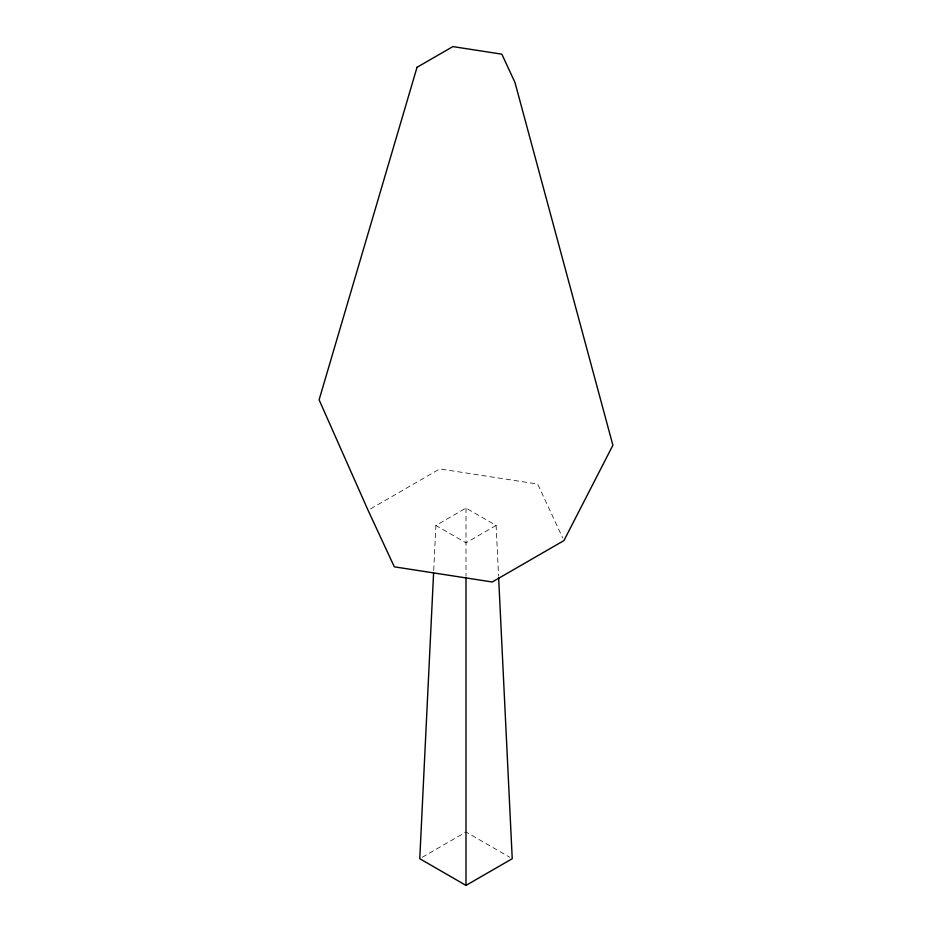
<?xml version="1.0" encoding="UTF-8"?>
<svg xmlns="http://www.w3.org/2000/svg" width="932" height="932" viewBox="0 0 932 932"><rect width="100%" height="100%" fill="white"/><g stroke="black" fill="none" stroke-linecap="round" stroke-linejoin="round"><path stroke-width="0.7" stroke-dasharray="4.66 3.5" d="M433.718 570.361L435.896 525.45L466 508.068L496.104 525.45L498.562 576.162M370.587 508.849L439.764 468.913L537.682 484.058L562.707 537.962M496.104 525.45L466 542.832L435.896 525.45M422.266 857.265L466 832.008L509.734 857.265M466 508.068L466 576.221"/><path stroke-width="1.4" d="M433.578 573.262L419.761 858.71L466 885.4L512.239 858.71L498.632 577.607M466 577.665L466 885.4M417.035 67.29L319.105 399.816L368.07 510.293L394.318 566.831L492.236 581.987L563.93 540.595L612.895 445.263L514.965 82.447L501.847 54.172L452.882 46.6L417.035 67.29"/></g></svg>
